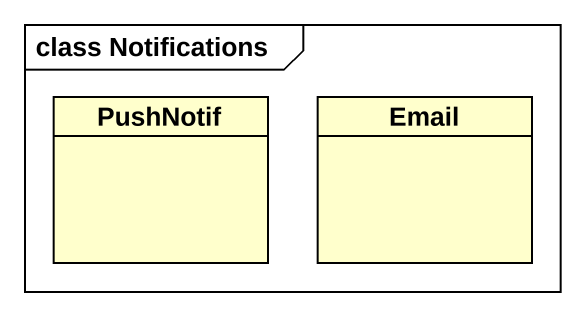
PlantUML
@startuml
mainframe class Notifications
hide circle
hide empty members
class PushNotif
class Email
@enduml
